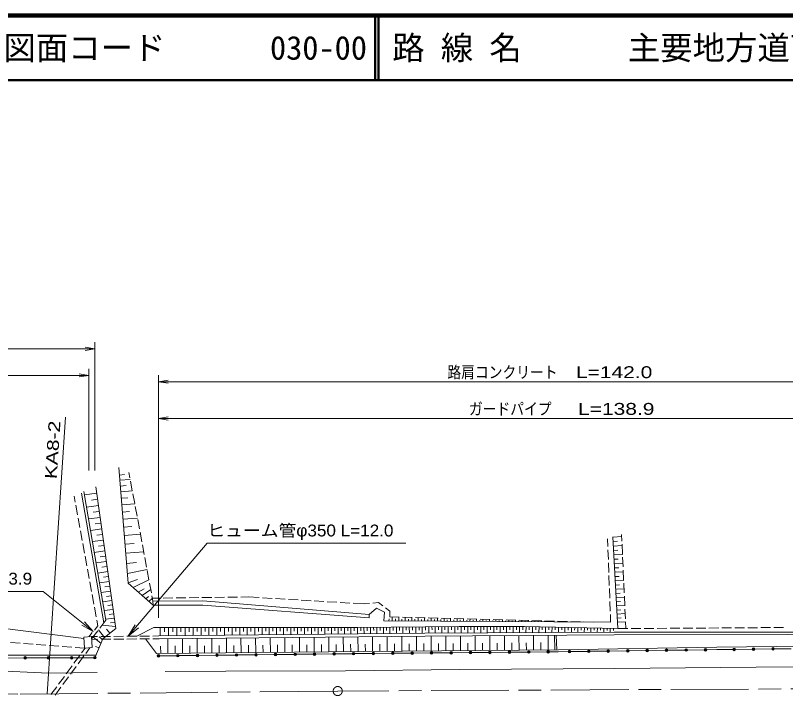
# Model space of a CAD drawing. Units: millimetres, scale not verified. Extents: x 40000 to 680000, y 20000 to 380000.
# Drawn here: x 122232 to 241083, y 275060 to 380000 of the extents above; entities that cross this region are included whole.
import ezdxf
from ezdxf.enums import TextEntityAlignment as Align

# ---------------------------------------------------------------- set-up
doc = ezdxf.new("R2010")
doc.units = ezdxf.units.MM
doc.header["$LTSCALE"] = 1000
doc.linetypes.add('CHAIN', pattern=[18.5, 12, -1.5, 3.5, -1.5])
for name, color, linetype, lineweight in [('M-BMK', 2, 'CHAIN', 13), ('M-STR-HTXT', 7, 'Continuous', 13), ('M-STR-STRC', 7, 'Continuous', 13), ('M-TTL', 2, 'Continuous', 140), ('M-TTL-LINE', 7, 'Continuous', 50), ('M-WORK', 1, 'Continuous', 13)]:
    doc.layers.add(name, color=color, linetype=linetype, lineweight=lineweight)
doc.layers.add('M-TTL-TXT', color=7, linetype='Continuous')
doc.styles.add('ＭＳ ゴシック', font='')
doc.styles.add('ＭＳ Ｐゴシック', font='')
doc.styles.get('ＭＳ ゴシック').set_extended_font_data('MS Gothic')
doc.styles.get('ＭＳ Ｐゴシック').set_extended_font_data('MS PGothic')

# ---------------------------------------------------------------- blocks, each defined once
blk = doc.blocks.new('open_arrow')
at = {"color": 0, "linetype": 'Continuous', "lineweight": -2}
blk.add_lwpolyline([(7.5, 1.25), (0, 0), (7.5, -1.25)], dxfattribs=at)

msp = doc.modelspace()

# ---------------------------------------------------------------- linework, layer by layer
at = {"layer": 'M-BMK'}
msp.add_line((272377, 276245), (171968, 275760), dxfattribs=at)
msp.add_lwpolyline([(171968, 275760), (122628, 275272), (111095, 275645), (97512, 277012), (81693, 279910), (72470, 281968)], dxfattribs=at)
msp.add_circle((171968, 275760), 700, dxfattribs=at)
at = {"layer": 'M-STR-HTXT'}
for p, q in [((134501, 309799), (134501, 329570)), ((74451, 328570), (134501, 328570)), ((74451, 324470), (133570, 324470)), ((133570, 309799), (133570, 325470)), ((144304, 287080), (144304, 324487)), ((144304, 323487), (287465, 323487)), ((127112, 275317), (129988, 318030)), ((144304, 317826), (285322, 317826))]:
    msp.add_line(p, q, dxfattribs=at)
for points in [[(139658, 284216), (151832, 298566), (182496, 298566)], [(134254, 284933), (126529, 291133), (97544, 291133)]]:
    msp.add_lwpolyline(points, dxfattribs=at)
at = {"layer": 'M-STR-STRC'}
for p, q in [((192260, 281695), (189660, 281671)), ((195260, 281723), (192660, 281699)), ((198260, 281751), (195660, 281727)), ((201260, 281779), (198660, 281755)), ((204260, 281807), (201660, 281783)), ((205997, 281823), (204660, 281810)), ((207523, 281844), (205997, 281823)), ((210523, 281884), (207923, 281849)), ((213522, 281925), (210923, 281890)), ((216522, 281966), (213922, 281931)), ((219522, 282007), (216922, 281972)), ((222521, 282048), (219922, 282012)), ((225521, 282089), (222921, 282053)), ((228521, 282129), (225921, 282094)), ((230447, 282156), (228921, 282135)), ((232945, 282186), (230447, 282156)), ((235945, 282222), (233345, 282191)), ((238944, 282259), (236345, 282227)), ((241944, 282295), (239344, 282264)), ((123531, 280870), (120341, 280858)), ((127121, 280883), (123931, 280872)), ((130711, 280897), (127521, 280885)), ((134301, 280910), (131111, 280898)), ((147115, 281217), (144504, 281187)), ((150126, 281251), (147515, 281221)), ((153138, 281285), (150526, 281255)), ((156149, 281319), (153538, 281290)), ((159161, 281353), (156549, 281324)), ((162172, 281387), (159561, 281358)), ((165184, 281422), (162572, 281392)), ((168195, 281456), (165584, 281426)), ((171206, 281490), (168595, 281460)), ((174218, 281524), (171606, 281494)), ((175924, 281543), (174618, 281529)), ((177261, 281556), (175924, 281543)), ((180261, 281584), (177661, 281560)), ((183260, 281612), (180661, 281587)), ((186260, 281639), (183660, 281615)), ((189260, 281667), (186660, 281643))]:
    msp.add_line(p, q, dxfattribs=at)
for centre, radius in [((171406, 281492), 200), ((174418, 281526), 200), ((174418, 281526), 160), ((177461, 281558), 200), ((177461, 281558), 160), ((177461, 281558), 120), ((180461, 281586), 200), ((180461, 281586), 160), ((180461, 281586), 120), ((180461, 281586), 100), ((183460, 281613), 200), ((183460, 281613), 160), ((183460, 281613), 120), ((183460, 281613), 100), ((186460, 281641), 200), ((186460, 281641), 160), ((186460, 281641), 120), ((186460, 281641), 100), ((189460, 281669), 200), ((189460, 281669), 160), ((189460, 281669), 120), ((189460, 281669), 100), ((192460, 281697), 200), ((192460, 281697), 160), ((192460, 281697), 120), ((192460, 281697), 100), ((195460, 281725), 200), ((195460, 281725), 160), ((195460, 281725), 120), ((195460, 281725), 100), ((198460, 281753), 200), ((198460, 281753), 160), ((198460, 281753), 120), ((198460, 281753), 100), ((201460, 281781), 200), ((201460, 281781), 160), ((201460, 281781), 120), ((201460, 281781), 100), ((204460, 281809), 200), ((204460, 281809), 160), ((204460, 281809), 120), ((204460, 281809), 100), ((207723, 281846), 200), ((207723, 281846), 160), ((207723, 281846), 120), ((207723, 281846), 100), ((210723, 281887), 200), ((210723, 281887), 160), ((210723, 281887), 120), ((210723, 281887), 100), ((213722, 281928), 200), ((213722, 281928), 160), ((213722, 281928), 120), ((213722, 281928), 100), ((216722, 281969), 200), ((216722, 281969), 160), ((216722, 281969), 120), ((216722, 281969), 100), ((219722, 282010), 200), ((219722, 282010), 160), ((219722, 282010), 120), ((219722, 282010), 100), ((222721, 282050), 200), ((222721, 282050), 160), ((222721, 282050), 120), ((222721, 282050), 100), ((225721, 282091), 200), ((225721, 282091), 160), ((225721, 282091), 120), ((225721, 282091), 100), ((228721, 282132), 200), ((228721, 282132), 160), ((228721, 282132), 120), ((228721, 282132), 100), ((233145, 282188), 200), ((233145, 282188), 160), ((233145, 282188), 120), ((233145, 282188), 100), ((236145, 282225), 200), ((236145, 282225), 160), ((236145, 282225), 120), ((236145, 282225), 100), ((239144, 282261), 200), ((239144, 282261), 160), ((239144, 282261), 120), ((239144, 282261), 100), ((123731, 280871), 200), ((123731, 280871), 160), ((123731, 280871), 120), ((123731, 280871), 100), ((127321, 280884), 200), ((127321, 280884), 160), ((127321, 280884), 120), ((127321, 280884), 100), ((130911, 280898), 200), ((130911, 280898), 160), ((130911, 280898), 120), ((130911, 280898), 100), ((134501, 280911), 200), ((134501, 280911), 160), ((134501, 280911), 120), ((134501, 280911), 100), ((144304, 281185), 200), ((144304, 281185), 160), ((144304, 281185), 120), ((144304, 281185), 100), ((147315, 281219), 200), ((147315, 281219), 160), ((147315, 281219), 120), ((147315, 281219), 100), ((150326, 281253), 200), ((150326, 281253), 160), ((150326, 281253), 120), ((150326, 281253), 100), ((153338, 281287), 200), ((153338, 281287), 160), ((153338, 281287), 120), ((153338, 281287), 100), ((156349, 281321), 200), ((156349, 281321), 160), ((156349, 281321), 120), ((156349, 281321), 100), ((159361, 281356), 200), ((159361, 281356), 160), ((159361, 281356), 120), ((159361, 281356), 100), ((162372, 281390), 200), ((162372, 281390), 160), ((162372, 281390), 120), ((162372, 281390), 100), ((165384, 281424), 200), ((165384, 281424), 160), ((165384, 281424), 120), ((165384, 281424), 100), ((168395, 281458), 200), ((168395, 281458), 160), ((168395, 281458), 120), ((168395, 281458), 100), ((171406, 281492), 160), ((171406, 281492), 120), ((171406, 281492), 100), ((174418, 281526), 120), ((174418, 281526), 100), ((177461, 281558), 100)]:
    msp.add_circle(centre, radius, dxfattribs=at)
at = {"layer": 'M-TTL'}
msp.add_line((680000, 380000), (40000, 380000), dxfattribs=at)
at = {"layer": 'M-TTL-LINE'}
for p, q in [((177750, 380000), (177750, 370000)), ((178250, 380000), (178250, 370000)), ((40000, 370000), (680000, 370000))]:
    msp.add_line(p, q, dxfattribs=at)
at = {"layer": 'M-WORK'}
for p, q in [((138271, 309092), (139074, 309158)), ((139904, 308632), (139746, 309474)), ((138336, 308289), (139943, 308421)), ((140271, 306666), (139996, 308140)), ((138410, 307393), (139306, 307467)), ((138484, 306497), (140275, 306644)), ((131450, 304913), (131284, 305820)), ((132432, 306304), (135903, 286311)), ((136194, 286692), (132787, 306557)), ((134774, 306292), (132878, 306026)), ((138566, 305498), (139565, 305580)), ((140639, 304700), (140363, 306175)), ((131811, 302946), (131540, 304421)), ((135039, 304397), (133202, 304139)), ((134907, 305344), (133959, 305211)), ((138648, 304499), (140646, 304663)), ((135168, 303478), (134249, 303349)), ((138739, 303384), (139854, 303476)), ((141007, 302734), (140731, 304209)), ((132172, 300979), (131901, 302454)), ((135297, 302559), (133516, 302310)), ((138831, 302270), (141060, 302453)), ((141375, 300768), (141099, 302243)), ((135546, 300778), (133820, 300536)), ((135422, 301669), (134531, 301544)), ((138933, 301027), (140176, 301129)), ((132533, 299012), (132263, 300487)), ((135667, 299915), (134804, 299794)), ((139035, 299784), (141521, 299988)), ((141743, 298803), (141467, 300277)), ((215191, 285387), (214398, 299541)), ((214399, 299517), (215798, 299595)), ((215829, 298903), (215783, 299922)), ((132894, 297045), (132624, 298520)), ((135788, 299051), (134115, 298817)), ((139149, 298397), (140535, 298511)), ((213655, 298066), (213611, 299250)), ((214438, 298826), (215129, 298864)), ((215917, 296905), (215851, 298403)), ((136023, 297378), (134400, 297150)), ((135906, 298215), (135069, 298097)), ((139263, 297011), (142036, 297238)), ((142111, 296837), (141835, 298311)), ((213729, 296067), (213673, 297566)), ((214477, 298134), (215859, 298212)), ((214515, 297451), (215198, 297489)), ((133255, 295077), (132985, 296553)), ((136137, 296566), (135325, 296453)), ((142479, 294871), (142203, 296345)), ((214553, 296768), (215920, 296844)), ((214591, 296092), (215267, 296130)), ((216006, 294907), (215940, 296405)), ((136250, 295755), (134677, 295535)), ((136361, 294969), (135574, 294858)), ((139390, 295464), (140936, 295591)), ((213803, 294069), (213748, 295568)), ((214629, 295417), (215980, 295492)), ((214667, 294749), (215334, 294786)), ((133617, 293110), (133346, 294586)), ((136471, 294182), (134946, 293968)), ((139517, 293918), (142545, 294518)), ((142847, 292905), (142571, 294379)), ((213877, 292070), (213822, 293569)), ((214704, 294081), (216039, 294156)), ((216095, 292909), (216028, 294407)), ((133978, 291143), (133707, 292619)), ((136685, 292657), (135206, 292450)), ((136578, 293420), (135815, 293313)), ((139638, 292443), (141065, 292970)), ((140410, 291737), (142840, 292938)), ((143214, 290939), (142939, 292413)), ((214741, 293421), (215401, 293458)), ((214778, 292761), (216098, 292835)), ((216184, 290911), (216117, 292409)), ((136788, 291918), (136049, 291815)), ((141193, 291035), (142100, 291516)), ((141781, 290508), (143126, 291411)), ((213952, 290071), (213896, 291570)), ((214815, 292109), (215467, 292145)), ((214851, 291456), (216156, 291530)), ((134339, 289176), (134068, 290651)), ((136892, 291179), (135459, 290978)), ((136992, 290463), (136276, 290362)), ((142349, 289998), (142769, 290359)), ((142811, 289583), (143375, 290080)), ((143464, 289605), (143306, 290448)), ((143375, 290080), (144521, 290095)), ((145021, 290102), (146521, 290122)), ((147021, 290129), (148521, 290149)), ((149021, 290156), (150520, 290177)), ((151020, 290183), (152520, 290204)), ((153020, 290210), (154520, 290231)), ((155020, 290238), (156520, 290258)), ((157020, 290265), (158166, 290280)), ((158166, 290280), (159864, 290179)), ((160363, 290149), (161860, 290059)), ((162359, 290029), (163856, 289939)), ((214887, 290811), (215532, 290848)), ((214923, 290166), (216213, 290239)), ((216272, 288913), (216206, 290411)), ((137093, 289746), (135703, 289551)), ((137190, 289052), (136495, 288954)), ((164356, 289909), (165853, 289820)), ((166352, 289790), (167849, 289700)), ((168348, 289670), (169846, 289580)), ((170345, 289550), (171842, 289461)), ((172341, 289431), (173838, 289341)), ((174338, 289311), (176036, 289209)), ((176036, 289209), (176896, 289289)), ((177394, 289336), (178255, 289416)), ((178255, 289416), (178932, 288908)), ((214026, 288073), (213970, 289572)), ((214959, 289529), (215597, 289565)), ((214995, 288891), (216270, 288963)), ((134700, 287209), (134429, 288684)), ((137287, 288357), (135941, 288168)), ((137382, 287684), (136708, 287589)), ((179332, 288608), (180010, 288100)), ((180010, 288100), (180010, 287222)), ((215030, 288261), (215660, 288296)), ((215066, 287631), (216326, 287702)), ((216361, 286915), (216294, 288413)), ((134957, 285810), (134790, 286717)), ((135246, 285446), (136194, 286692)), ((137476, 287010), (136171, 286827)), ((179882, 286595), (179884, 286905)), ((180010, 287222), (181450, 287185)), ((180382, 286592), (180386, 287213)), ((180882, 286589), (180884, 286889)), ((181382, 286585), (181386, 287187)), ((181882, 286582), (181884, 286873)), ((181950, 287172), (183450, 287133)), ((182382, 286579), (182385, 287160)), ((182882, 286576), (182884, 286857)), ((183382, 286573), (183385, 287134)), ((183882, 286570), (183884, 286841)), ((183949, 287120), (185449, 287081)), ((184382, 286567), (184385, 287108)), ((184882, 286564), (184883, 286825)), ((185382, 286561), (185385, 287082)), ((185882, 286558), (185883, 286809)), ((185949, 287068), (187448, 287029)), ((186382, 286555), (186385, 287056)), ((186882, 286552), (186883, 286793)), ((187382, 286549), (187385, 287030)), ((187882, 286546), (187883, 286777)), ((187948, 287016), (189448, 286976)), ((188382, 286543), (188385, 287004)), ((188882, 286540), (188883, 286761)), ((189382, 286537), (189384, 286978)), ((189882, 286534), (189883, 286745)), ((189947, 286963), (191447, 286924)), ((190382, 286531), (190384, 286952)), ((190882, 286528), (190883, 286729)), ((191382, 286525), (191384, 286926)), ((191882, 286522), (191883, 286713)), ((191947, 286911), (193446, 286872)), ((192382, 286519), (192384, 286900)), ((192882, 286516), (192883, 286697)), ((193382, 286513), (193384, 286874)), ((193882, 286510), (193883, 286681)), ((193946, 286859), (195446, 286820)), ((194382, 286507), (194384, 286848)), ((194882, 286504), (194883, 286665)), ((195382, 286501), (195384, 286822)), ((195882, 286498), (195883, 286648)), ((195945, 286807), (197445, 286768)), ((196382, 286495), (196383, 286796)), ((196882, 286492), (196882, 286632)), ((197382, 286489), (197383, 286770)), ((197882, 286486), (197882, 286616)), ((197945, 286755), (199444, 286716)), ((198382, 286483), (198383, 286744)), ((198882, 286480), (198882, 286600)), ((199382, 286477), (199383, 286718)), ((199882, 286474), (199882, 286584)), ((199944, 286703), (201444, 286664)), ((200382, 286471), (200383, 286692)), ((200882, 286468), (200882, 286568)), ((201382, 286465), (201383, 286665)), ((201882, 286462), (201882, 286552)), ((201943, 286651), (203443, 286612)), ((202382, 286459), (202383, 286639)), ((202882, 286456), (202882, 286536)), ((203382, 286453), (203382, 286613)), ((203882, 286450), (203882, 286520)), ((203943, 286599), (205442, 286560)), ((204382, 286447), (204382, 286587)), ((204882, 286444), (204882, 286504)), ((205381, 286441), (205382, 286561)), ((205881, 286438), (205882, 286488)), ((205942, 286547), (207442, 286508)), ((206381, 286435), (206382, 286535)), ((207941, 286495), (209441, 286455)), ((209941, 286442), (211381, 286405)), ((214088, 286389), (214044, 287573)), ((215101, 287008), (215723, 287043)), ((215135, 286385), (216381, 286455)), ((134423, 285169), (134957, 285810)), ((137659, 285705), (135610, 285924)), ((136814, 284684), (136295, 285311)), ((137567, 286358), (136915, 286266)), ((144591, 285541), (144591, 284257)), ((145233, 285541), (145233, 284899)), ((145875, 285541), (145875, 284270)), ((146510, 285541), (146510, 284906)), ((147146, 285541), (147146, 284283)), ((147775, 285541), (147775, 284912)), ((148404, 285541), (148404, 284296)), ((149026, 285541), (149026, 284919)), ((149649, 285541), (149649, 284309)), ((150265, 285541), (150265, 284925)), ((150881, 285541), (150881, 284322)), ((151490, 285541), (151490, 284932)), ((152100, 285541), (152100, 284335)), ((152703, 285541), (152703, 284938)), ((153307, 285541), (153307, 284347)), ((153904, 285541), (153904, 284944)), ((154501, 285541), (154501, 284359)), ((155092, 285541), (155092, 284950)), ((155683, 285541), (155683, 284372)), ((156268, 285541), (156268, 284957)), ((156853, 285541), (156853, 284384)), ((157431, 285541), (157431, 284963)), ((158010, 285541), (158010, 284396)), ((158583, 285541), (158583, 284969)), ((159156, 285541), (159156, 284408)), ((159723, 285541), (159723, 284974)), ((160290, 285541), (160290, 284419)), ((160851, 285541), (160851, 284980)), ((161412, 285541), (161412, 284431)), ((161967, 285541), (161967, 284986)), ((162522, 285541), (162522, 284442)), ((163072, 285541), (163072, 284992)), ((163621, 285541), (163621, 284454)), ((164165, 285541), (164165, 284998)), ((164709, 285541), (164709, 284465)), ((165247, 285541), (165247, 285003)), ((165785, 285541), (165785, 284476)), ((166318, 285541), (166318, 285009)), ((166851, 285541), (166851, 284487)), ((167378, 285541), (167378, 285014)), ((167905, 285541), (167905, 284498)), ((168427, 285541), (168427, 285020)), ((168948, 285541), (168948, 284509)), ((169465, 285541), (169465, 285025)), ((169981, 285541), (169981, 284519)), ((170492, 285541), (170492, 285030)), ((171003, 285541), (171003, 284530)), ((171509, 285541), (171509, 285036)), ((172014, 285541), (172014, 284540)), ((172515, 285541), (172515, 285041)), ((173015, 285541), (173015, 284551)), ((173515, 285541), (173515, 285046)), ((174015, 285541), (174015, 284561)), ((174515, 285541), (174515, 285051)), ((175015, 285542), (175026, 284572)), ((175515, 285548), (175521, 285062)), ((176015, 285553), (176026, 284582)), ((176515, 285559), (176521, 285073)), ((177015, 285565), (177026, 284592)), ((177515, 285571), (177521, 285084)), ((178015, 285576), (178026, 284603)), ((178515, 285582), (178521, 285095)), ((179015, 285588), (179026, 284613)), ((179515, 285594), (179521, 285106)), ((180015, 285599), (180026, 284623)), ((180515, 285605), (180521, 285117)), ((181015, 285611), (181026, 284634)), ((181515, 285616), (181521, 285128)), ((182015, 285622), (182026, 284644)), ((182515, 285628), (182520, 285139)), ((183015, 285634), (183026, 284654)), ((183515, 285639), (183520, 285150)), ((184015, 285645), (184026, 284664)), ((184515, 285651), (184520, 285161)), ((185015, 285657), (185026, 284675)), ((185515, 285662), (185520, 285171)), ((186015, 285668), (186026, 284682)), ((186515, 285674), (186520, 285181)), ((187015, 285679), (187026, 284688)), ((187515, 285685), (187520, 285190)), ((188014, 285691), (188026, 284694)), ((188514, 285697), (188520, 285198)), ((189014, 285702), (189026, 284700)), ((189516, 285708), (189522, 285207)), ((190017, 285714), (190029, 284705)), ((190521, 285720), (190527, 285215)), ((191026, 285721), (191023, 284711)), ((191531, 285720), (191529, 285215)), ((192036, 285719), (192033, 284717)), ((192536, 285717), (192535, 285217)), ((193037, 285716), (193035, 284723)), ((193537, 285715), (193536, 285218)), ((194037, 285714), (194035, 284728)), ((194537, 285712), (194536, 285220)), ((195037, 285711), (195035, 284734)), ((195537, 285710), (195536, 285221)), ((196037, 285708), (196035, 284740)), ((196537, 285707), (196536, 285223)), ((197037, 285706), (197035, 284746)), ((197537, 285705), (197536, 285224)), ((198037, 285703), (198035, 284751)), ((198537, 285702), (198536, 285226)), ((199037, 285701), (199035, 284757)), ((199537, 285699), (199536, 285228)), ((200037, 285698), (200035, 284763)), ((200537, 285697), (200536, 285229)), ((201037, 285691), (201017, 284769)), ((201537, 285681), (201527, 285219)), ((202037, 285670), (202018, 284774)), ((202537, 285659), (202527, 285211)), ((203037, 285648), (203018, 284780)), ((203537, 285638), (203527, 285203)), ((204037, 285627), (204018, 284786)), ((204536, 285616), (204527, 285196)), ((205036, 285605), (205019, 284792)), ((205536, 285595), (205527, 285188)), ((206036, 285584), (206019, 284797)), ((206536, 285573), (206528, 285180)), ((207036, 285562), (207020, 284803)), ((207536, 285551), (207528, 285172)), ((208036, 285541), (208020, 284809)), ((208536, 285530), (208528, 285164)), ((209035, 285519), (209020, 284815)), ((209535, 285508), (209528, 285156)), ((210035, 285498), (210021, 284820)), ((210535, 285487), (210528, 285148)), ((211035, 285476), (211021, 284826)), ((211535, 285465), (211528, 285140)), ((212035, 285455), (212021, 284832)), ((212535, 285444), (212528, 285132)), ((213034, 285433), (213022, 284838)), ((213534, 285422), (213528, 285124)), ((214034, 285411), (214022, 284843)), ((214534, 285401), (214528, 285117)), ((216758, 285398), (215191, 285387)), ((216428, 285395), (216383, 286415)), ((218758, 285412), (217258, 285401)), ((220758, 285426), (219258, 285415)), ((222758, 285440), (221258, 285430)), ((224758, 285454), (223258, 285444)), ((226758, 285469), (225258, 285458)), ((228758, 285483), (227258, 285472)), ((230758, 285497), (229258, 285486)), ((232757, 285511), (231258, 285500)), ((234757, 285525), (233257, 285515)), ((236757, 285539), (235257, 285529)), ((238757, 285554), (237257, 285543)), ((240757, 285568), (239257, 285557)), ((133570, 284145), (134103, 284785)), ((133973, 284169), (134916, 284177)), ((133995, 283801), (134943, 285048)), ((135427, 283135), (134211, 284086)), ((135990, 284034), (135064, 285207)), ((135673, 283725), (135133, 284118)), ((135416, 284181), (136916, 284193)), ((137416, 284197), (138916, 284210)), ((139416, 284214), (140916, 284226)), ((141416, 284230), (142916, 284243)), ((143416, 284247), (144359, 284255)), ((170595, 281816), (170573, 284071)), ((172850, 281838), (172828, 284093)), ((175105, 281860), (175083, 284115)), ((177362, 281880), (177342, 284136)), ((179621, 281899), (179601, 284158)), ((181882, 281919), (181863, 284180)), ((184146, 281938), (184126, 284202)), ((186410, 281957), (186391, 284222)), ((188672, 281977), (188653, 284239)), ((190933, 281996), (190913, 284256)), ((193191, 282016), (193171, 284274)), ((195447, 282035), (195428, 284291)), ((197701, 282054), (197682, 284308)), ((199953, 282074), (199933, 284325)), ((202203, 282093), (202183, 284343)), ((204451, 282112), (204431, 284360)), ((205494, 282121), (205403, 284367)), ((205666, 284369), (205781, 282123)), ((122957, 283148), (121462, 283262)), ((124952, 282996), (123456, 283110)), ((126946, 282843), (125450, 282957)), ((134946, 283745), (133998, 283737)), ((134501, 280911), (135710, 283813)), ((136946, 283760), (135446, 283748)), ((138946, 283776), (137446, 283764)), ((140946, 283792), (139446, 283780)), ((142946, 283807), (141446, 283796)), ((144393, 283819), (143446, 283811)), ((145779, 281575), (145757, 283832)), ((148036, 281597), (148014, 283854)), ((150292, 281619), (150270, 283876)), ((152549, 281641), (152527, 283897)), ((154805, 281663), (154783, 283919)), ((157061, 281685), (157039, 283941)), ((159317, 281706), (159295, 283962)), ((161573, 281728), (161551, 283984)), ((162701, 281739), (162690, 282867)), ((163829, 281750), (163807, 284006)), ((164956, 281761), (164945, 282889)), ((166084, 281772), (166062, 284028)), ((167212, 281783), (167201, 282911)), ((168340, 281794), (168318, 284049)), ((169467, 281805), (169456, 282933)), ((171723, 281827), (171712, 282954)), ((173978, 281849), (173967, 282976)), ((176233, 281870), (176224, 282998)), ((178491, 281890), (178482, 283019)), ((180751, 281909), (180742, 283040)), ((183014, 281928), (183004, 283060)), ((185278, 281948), (185268, 283080)), ((187541, 281967), (187532, 283098)), ((189803, 281987), (189793, 283117)), ((192062, 282006), (192052, 283135)), ((194319, 282025), (194309, 283153)), ((196574, 282045), (196564, 283172)), ((198827, 282064), (198817, 283190)), ((201078, 282083), (201068, 283208)), ((203327, 282102), (203317, 283226)), ((128940, 282691), (127444, 282805)), ((130934, 282538), (129438, 282653)), ((132879, 282390), (131433, 282500)), ((132450, 281655), (132994, 282397)), ((133737, 282441), (133101, 281578)), ((135139, 282443), (134594, 282631)), ((144651, 281564), (144640, 282693)), ((146907, 281586), (146896, 282714)), ((149164, 281608), (149153, 282736)), ((151420, 281630), (151409, 282758)), ((153677, 281652), (153666, 282780)), ((155933, 281674), (155922, 282802)), ((158189, 281696), (158178, 282824)), ((160445, 281717), (160434, 282845)), ((131266, 280043), (132154, 281252)), ((132804, 281175), (131915, 279967)), ((130083, 278430), (130970, 279640)), ((131618, 279565), (130728, 278357)), ((128899, 276818), (129787, 278027)), ((130432, 277954), (129542, 276747)), ((127715, 275206), (128603, 276415)), ((129246, 276344), (128356, 275137))]:
    msp.add_line(p, q, dxfattribs=at)
for points in [[(138177, 310234), (139639, 292428), (143466, 288996), (151173, 289019), (176823, 287032), (176840, 287557), (151161, 289656), (143464, 289605), (143466, 288996)], [(134635, 307282), (137704, 285386), (135710, 283813)], [(132791, 283857), (119309, 285542), (108884, 286910), (99645, 287993), (86381, 289645), (83053, 290032), (76263, 292812)], [(74578, 287994), (80617, 286491), (90010, 284530), (100762, 282771), (118465, 281292), (134668, 281312)], [(214088, 286389), (179075, 286599), (179213, 287907), (177974, 288543), (176840, 287557)], [(134838, 278602), (127354, 278533), (118512, 278912), (104973, 280082), (95493, 281234), (89507, 282215), (80492, 284073), (73795, 285756)], [(215191, 285387), (200818, 285696), (190728, 285722), (174961, 285541), (143591, 285541), (140976, 284227)], [(142313, 283802), (143999, 281558), (175933, 281868), (206035, 282126), (230460, 282551), (271838, 283003), (285325, 283231), (285263, 284473)], [(144359, 284255), (185434, 284679), (214634, 284847), (241382, 284847), (267251, 284834), (285263, 284911)], [(285263, 284473), (267234, 284421), (241374, 284490), (214652, 284438), (185449, 284215), (144393, 283819)], [(281240, 279606), (261041, 279522), (236552, 279444), (214746, 279238), (190825, 279083), (173149, 278902), (154698, 278851), (145331, 278773)]]:
    msp.add_lwpolyline(points, dxfattribs=at)
msp.add_lwpolyline([(133973, 284169), (134075, 282461), (132879, 282390), (132777, 284097)], close=True, dxfattribs=at)

# ---------------------------------------------------------------- block references
at = {"layer": 'M-STR-HTXT'}
for p, xscale, yscale, rotation in [((134501, 328570), 200, 200, 180), ((133570, 324470), 200, 200, 180), ((134254, 284933), 267, 267, 141.3), ((139658, 284216), 267, 267, 49.7)]:
    msp.add_blockref('open_arrow', p, dxfattribs=dict(at, xscale=xscale, yscale=yscale, rotation=rotation))
at = {"layer": 'M-STR-HTXT', "xscale": 200, "yscale": 200}
for p in [(144304, 323487), (144304, 317826)]:
    msp.add_blockref('open_arrow', p, dxfattribs=at)

# ---------------------------------------------------------------- texts
at = {"layer": 'M-STR-HTXT', "style": 'ＭＳ Ｐゴシック'}
for s, width, p in [('路肩コンクリート', 0.85, (197394, 323487)), ('L=142.0', 1.35, (214621, 323487)), ('ガードパイプ', 0.85, (198594, 317826)), ('L=138.9', 1.35, (214949, 317826))]:
    msp.add_text(s, height=1833, dxfattribs=dict(at, width=width)).set_placement(p, align=Align.BOTTOM_CENTER)
at = {"layer": 'M-STR-HTXT', "style": 'ＭＳ Ｐゴシック', "width": 1.35}
msp.add_text('KA8-2', height=1833, rotation=86.148, dxfattribs=at).set_placement((129447, 312876), align=Align.BOTTOM_CENTER)
at = {"layer": 'M-STR-HTXT', "style": 'ＭＳ Ｐゴシック', "width": 1.1}
for s, p in [('ヒューム管φ350 L=12.0', (151832, 299066)), ('ヒューム管φ250 L=3.9', (97544, 291633))]:
    msp.add_text(s, height=1833, dxfattribs=at).set_placement(p, align=Align.BOTTOM_LEFT)
at = {"layer": 'M-TTL-TXT', "style": 'ＭＳ ゴシック'}
for s, p in [('図面コード', (120380, 375000)), ('030-00', (161521, 375000)), ('路 線 名', (180380, 375000)), ('主要地方道下関長門線', (216734, 375000))]:
    msp.add_text(s, height=3666, dxfattribs=at).set_placement(p, align=Align.MIDDLE_LEFT)

doc.saveas('drawing.dxf')
